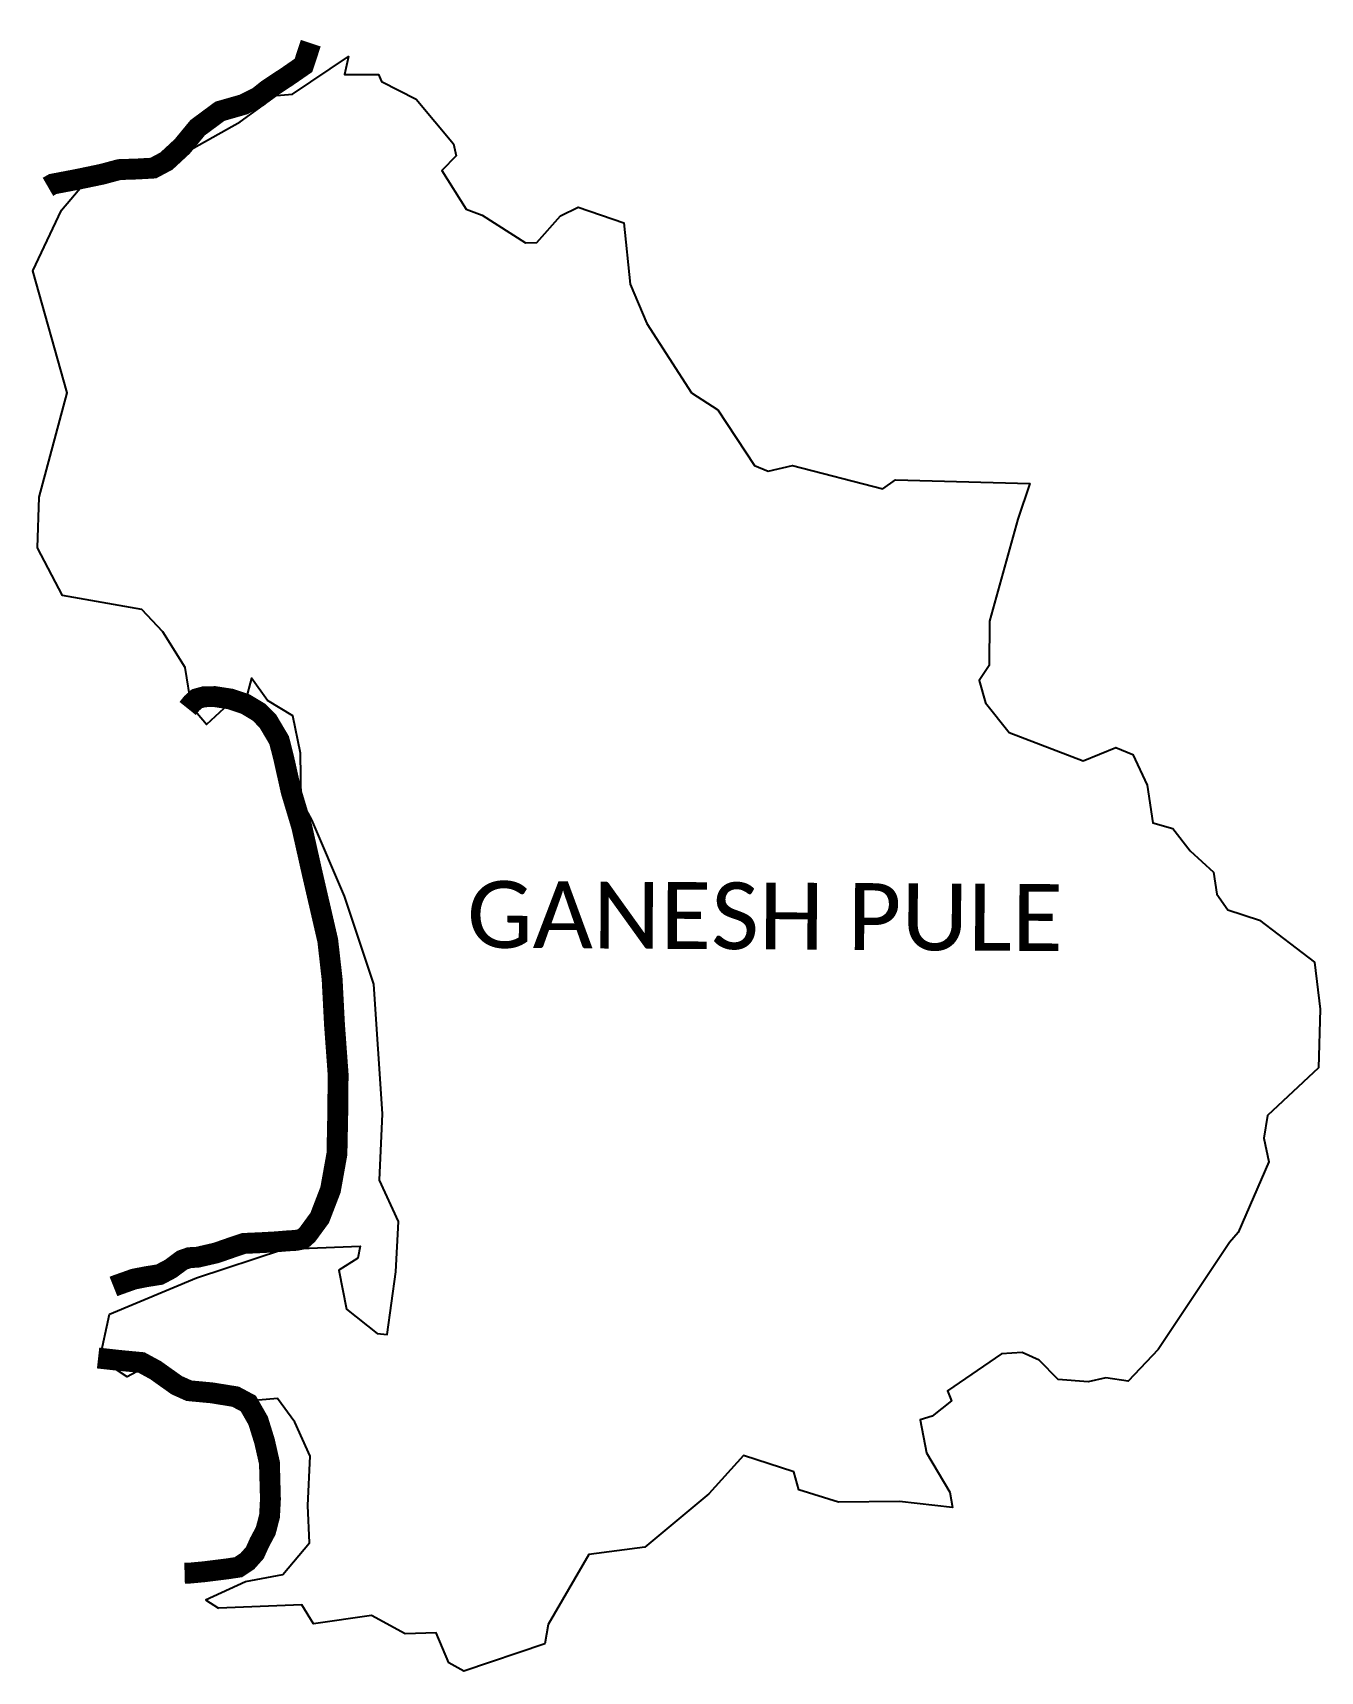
# Model space of a CAD drawing. Header units: metres. Extents: x 317582 to 320664, y 1863782 to 1876470.
# Drawn here: x 317582 to 320664, y 1863782 to 1867704 of the extents above; entities outside this region: 1.
import ezdxf

# ---------------------------------------------------------------- set-up
doc = ezdxf.new("R2010")
doc.units = ezdxf.units.M
for name, color, linetype in [('NATURALLY PROTECTED', 3, 'Continuous'), ('village', 3, 'Continuous'), ('VILLAGE NAME', 250, 'Continuous')]:
    doc.layers.add(name, color=color, linetype=linetype)
doc.styles.get("Standard").update_dxf_attribs({"font": 'Cambria Math.ttf'})

msp = doc.modelspace()

# ---------------------------------------------------------------- linework, layer by layer
at = {"layer": 'NATURALLY PROTECTED', "const_width": 50, "flags": 128}
msp.add_lwpolyline([(318325.5, 1876444.5), (318325.5, 1876444.5)], close=True, dxfattribs=at)
at = {"layer": 'NATURALLY PROTECTED', "color": 116, "true_color": 0x136734, "const_width": 50, "flags": 128}
for points in [[(317618.4, 1867335.3), (317630, 1867342), (317687.9, 1867353), (317748.2, 1867365.6), (317789.2, 1867376.6), (317831.7, 1867378), (317870.5, 1867380.2), (317902, 1867397), (317940, 1867432.2), (317976.7, 1867476.8), (318030.1, 1867516.3), (318086.5, 1867532.4), (318122.3, 1867550.7), (318144.3, 1867568.2), (318191.9, 1867599.7), (318230, 1867626), (318247.6, 1867679.1)], [(317952.8, 1866086.7), (317962.6, 1866098.9), (317974.9, 1866109.9), (317992.2, 1866114.7), (318017.5, 1866115.1), (318055.2, 1866109.3), (318090.9, 1866097.4), (318124.1, 1866077.4), (318144.9, 1866056.2), (318171.9, 1866010.6), (318182.8, 1865967.7), (318200.8, 1865887.4), (318225.8, 1865804.2), (318251.1, 1865691.6), (318288.2, 1865531.3), (318298.7, 1865438.6), (318304.3, 1865330.4), (318313, 1865211.3), (318312.2, 1865118.6), (318310.2, 1865020.5), (318294.8, 1864934.7), (318269, 1864867.5), (318239.6, 1864827.3), (318227.7, 1864816.6), (318212.5, 1864813.5), (318192.5, 1864812.3), (318162.1, 1864809.8), (318133.1, 1864808.2), (318087.5, 1864806.1), (318057.3, 1864796), (318021.1, 1864783.4), (317976.4, 1864773.1), (317956.9, 1864772.1), (317939.5, 1864766), (317912.1, 1864745.6), (317885.7, 1864731.6), (317853.7, 1864726.5), (317824, 1864720.7), (317780.7, 1864705.3), (317775.2, 1864703.1)], [(317738.4, 1864531.8), (317788.6, 1864526.2), (317842.2, 1864521.1), (317875.9, 1864502.8), (317926.6, 1864466.8), (317955.9, 1864453.6), (318010.3, 1864448.5), (318067.5, 1864439.3), (318098.1, 1864422.9), (318121.6, 1864381.8), (318136.9, 1864332.4), (318148.6, 1864280.8), (318151, 1864193.9), (318148.9, 1864153.8), (318139.7, 1864118.2), (318124.6, 1864089.9), (318113.6, 1864065.5), (318096, 1864045.7), (318074.1, 1864031.1), (318048, 1864027.2), (317992.1, 1864020.2), (317956.6, 1864016.9), (317945.5, 1864016.6)]]:
    msp.add_lwpolyline(points, dxfattribs=at)
at = {"layer": 'village', "flags": 128}
msp.add_lwpolyline([(317995.5, 1863953.4), (318027, 1863932.8)], dxfattribs=at)
at = {"layer": 'village', "color": 3, "true_color": 0x00ff00}
for points in [[(317995.5, 1863953.4, 0), (318091, 1863996.6, 0), (318180.8, 1864013.9, 0), (318244.4, 1864089.5, 0), (318240.3, 1864179.1, 0), (318246.3, 1864297, 0), (318209.4, 1864378.2, 0), (318167.8, 1864434.6, 0), (318103.8, 1864429.1, 0), (317996.7, 1864452.4, 0), (317935.2, 1864487.3, 0), (317842.4, 1864504.9, 0), (317808, 1864487.1, 0), (317742.7, 1864529.6, 0), (317766, 1864636.5, 0), (317974.2, 1864723.8, 0), (318182.3, 1864792.7, 0), (318365.8, 1864799.4, 0), (318360, 1864770.6, 0), (318315, 1864742.1, 0), (318333.1, 1864648.6, 0), (318406.5, 1864590.4, 0), (318430.5, 1864587.8, 0), (318451.2, 1864737.9, 0), (318457.7, 1864858.7, 0), (318411.7, 1864957.7, 0), (318418.9, 1865116.4, 0), (318398.9, 1865426.6, 0), (318328.2, 1865637.4, 0), (318250.1, 1865819.8, 0), (318224.5, 1865866.7, 0), (318223.3, 1865980, 0), (318204.8, 1866068.9, 0), (318144.1, 1866105.6, 0), (318105.3, 1866159.2, 0), (318092, 1866108.2, 0), (318059.8, 1866105.8, 0), (317997.9, 1866048.2, 0), (317961.7, 1866090.7, 0), (317946.9, 1866184.6, 0), (317893.5, 1866270.1, 0), (317842.8, 1866323.7, 0), (317653.6, 1866357.2, 0), (317593.7, 1866471.2, 0), (317597.4, 1866592.3, 0), (317664.7, 1866842.2, 0), (317582.1, 1867134.5, 0), (317650.6, 1867279.2, 0), (317704, 1867342.4, 0), (317947.5, 1867417.7, 0), (318078.5, 1867491.3, 0), (318165.4, 1867554, 0), (318204, 1867557.1, 0), (318337.5, 1867647.3, 0), (318328.1, 1867604.2, 0), (318409.6, 1867604.4, 0), (318416.9, 1867587.7, 0), (318499.7, 1867545.3, 0), (318588.9, 1867438.2, 0), (318595.3, 1867409.2, 0), (318561.2, 1867374.4, 0), (318619.2, 1867281.8, 0), (318658.1, 1867267.2, 0), (318761.2, 1867200.9, 0), (318789, 1867202.3, 0), (318845.4, 1867265.8, 0), (318887.7, 1867286.6, 0), (318997, 1867249.2, 0), (319011.9, 1867102.2, 0), (319051.8, 1867008.5, 0), (319159.1, 1866842.5, 0), (319222, 1866801.2, 0), (319309.6, 1866668.5, 0), (319342.7, 1866654.4, 0), (319400.5, 1866668.3, 0), (319616.6, 1866612.2, 0), (319647.3, 1866633.9, 0), (319969.2, 1866625.1, 0), (319940.1, 1866539.5, 0), (319872.6, 1866296, 0), (319871.7, 1866189.5, 0), (319847.5, 1866153.3, 0), (319862.5, 1866100.4, 0)], [(319862.5, 1866100.4, 0), (319919.7, 1866029.2, 0), (320096.9, 1865961.3, 0), (320174.6, 1865993, 0), (320215.8, 1865976.5, 0), (320249.5, 1865903.3, 0), (320262.9, 1865812.7, 0), (320311.2, 1865799.6, 0), (320352.7, 1865745.6, 0), (320408.5, 1865694.5, 0), (320416.4, 1865642.5, 0), (320443.2, 1865604.6, 0), (320518.4, 1865579.6, 0), (320650.1, 1865479.7, 0), (320664, 1865366.7, 0), (320660, 1865226.4, 0), (320537.9, 1865112.1, 0), (320528.8, 1865057.8, 0), (320540.9, 1865001.8, 0), (320467.8, 1864832.5, 0), (320447, 1864808.5, 0), (320276, 1864551.9, 0), (320204.4, 1864476.8, 0), (320150.8, 1864484.6, 0), (320108.1, 1864475.2, 0), (320036.8, 1864480.3, 0), (319991.3, 1864527.1, 0), (319950.3, 1864544.8, 0), (319900.8, 1864541.7, 0), (319771.5, 1864453.1, 0), (319781.3, 1864429.2, 0), (319734.8, 1864392.6, 0), (319706.1, 1864384.2, 0), (319721.5, 1864304.6, 0), (319777.3, 1864211, 0), (319783.6, 1864174.4, 0), (319656.8, 1864188.2, 0), (319511, 1864186.8, 0), (319416, 1864216.7, 0), (319403.6, 1864259.5, 0), (319283.8, 1864298.6, 0), (319200.4, 1864206.4, 0), (319047.6, 1864079.4, 0), (318913.4, 1864061.3, 0), (318815.5, 1863893.6, 0), (318807.9, 1863848, 0), (318613.8, 1863782.1, 0), (318577.7, 1863802.3, 0), (318547.6, 1863874.4, 0), (318473.9, 1863872, 0), (318392.7, 1863915.7, 0), (318254.3, 1863895.5, 0), (318226.1, 1863940.9, 0), (318027, 1863932.8, 0)]]:
    msp.add_polyline3d(points, dxfattribs=at)

# ---------------------------------------------------------------- texts
at = {"layer": 'VILLAGE NAME', "insert": (318622.1, 1865674), "char_height": 160.021, "attachment_point": 1, "rotation": 359.6762}
msp.add_mtext_dynamic_manual_height_columns('{\\fCalibri|b0|i0|c0|p34;GANESH PULE}', width=2105.72, gutter_width=800.1, heights=[0], dxfattribs=at)

doc.saveas('drawing.dxf')
